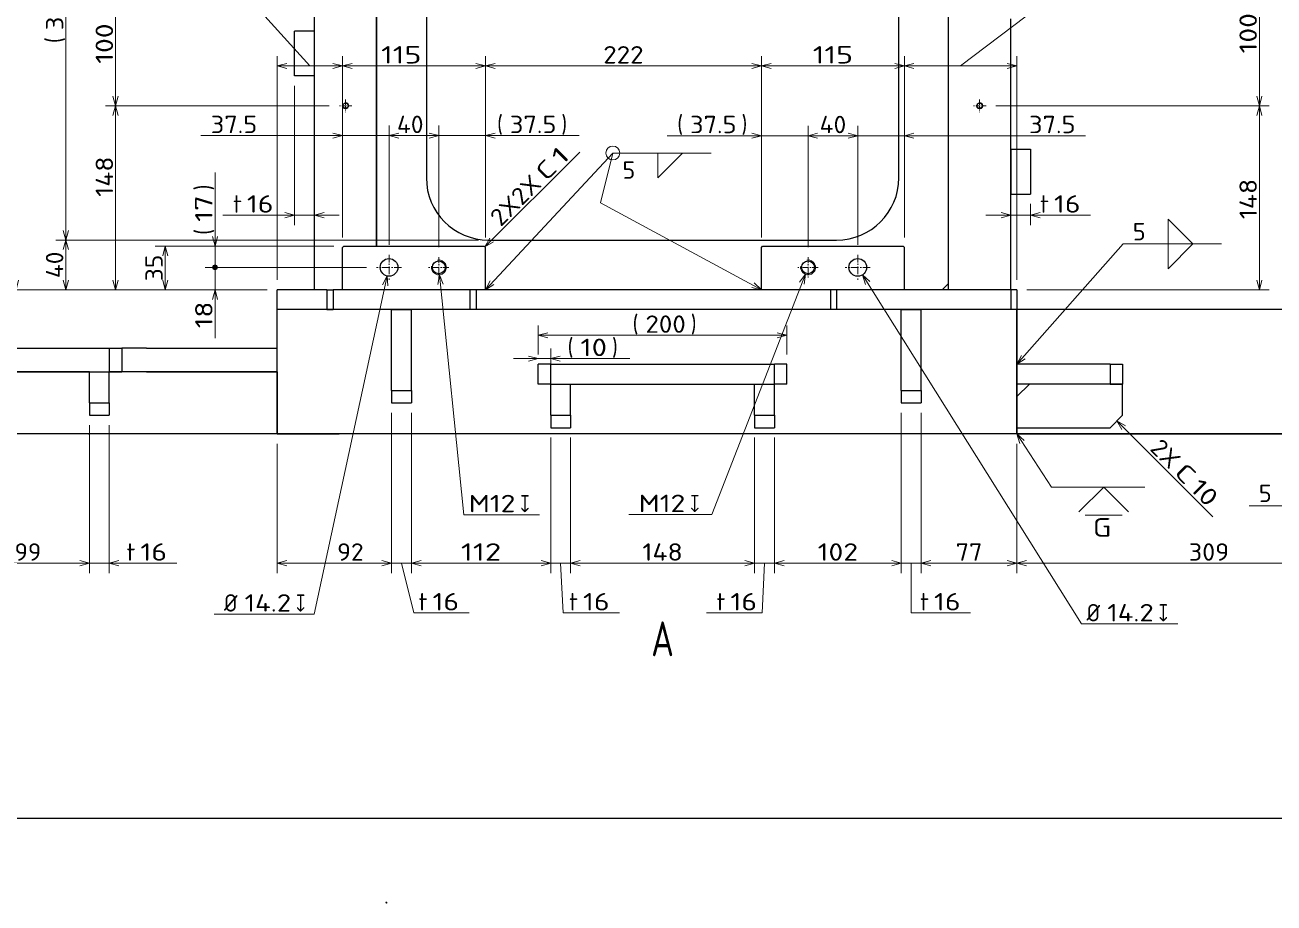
# Model space of a CAD drawing. Extents: x 0 to 1248, y -10 to 833.
# Drawn here: x 647.3 to 898.5, y 7.9 to 184.5 of the extents above; entities that cross this region are included whole.
import ezdxf
from ezdxf.enums import TextEntityAlignment as Align

# ---------------------------------------------------------------- set-up
doc = ezdxf.new("R2010")
doc.units = 0
doc.linetypes.add('DASHDOT', pattern=[18.5, 12, -3, 0.5, -3])
doc.layers.get('0').update_dxf_attribs({"lineweight": 13})
doc.styles.add('GDT', font='gdt.shx')
doc.styles.get("Standard").update_dxf_attribs({"font": 'isocp.shx'})
doc.dimstyles.get("Standard").update_dxf_attribs({"dimtxt": 2.5, "dimasz": 2.5, "dimexe": 1.25, "dimexo": 0.625, "dimtad": 1, "dimcen": 2.5, "dimadec": 0, "dimazin": 0, "dimtfac": 1, "dimtmove": 0, "dimatfit": 0, "dimfxl": 1, "dimarcsym": 0})

# ---------------------------------------------------------------- blocks, each defined once
blk = doc.blocks.new('*D1')
at = {"color": 214, "lineweight": 13}
for p, q in [((730.690604, 134.25609), (735.564853, 86.001013)), ((735.564853, 86.001013), (750.779016, 86.001013))]:
    blk.add_line(p, q, dxfattribs=at)
blk.add_lwpolyline([(731.399768, 132.386042), (730.690604, 134.25609), (730.369735, 132.281996)], dxfattribs=at)
at = {"color": 214, "lineweight": 13, "width": 0.921947}
blk.add_text('M12', height=3.5, dxfattribs=at).set_placement((736.564853, 86.501013), (745.937976, 86.501013), align=Align.FIT)
at = {"color": 214, "lineweight": 13, "style": 'GDT', "width": 0.526012}
blk.add_text('x', height=3.5, dxfattribs=at).set_placement((746.937974, 86.501013), (748.779016, 86.501013), align=Align.FIT)
blk = doc.blocks.new('*D3')
at = {"color": 214, "lineweight": 13}
for p, q in [((804.246186, 134.350489), (785.455378, 86.031266)), ((785.455378, 86.031266), (768.732122, 86.031266))]:
    blk.add_line(p, q, dxfattribs=at)
blk.add_lwpolyline([(804.028434, 132.362379), (804.246186, 134.350489), (803.063552, 132.737608)], dxfattribs=at)
at = {"color": 214, "lineweight": 13, "width": 0.921946}
blk.add_text('M12', height=3.5, dxfattribs=at).set_placement((770.732122, 86.531267), (780.105243, 86.531267), align=Align.FIT)
at = {"color": 214, "lineweight": 13, "style": 'GDT', "width": 0.526012}
blk.add_text('x', height=3.5, dxfattribs=at).set_placement((781.105243, 86.531267), (782.946284, 86.531267), align=Align.FIT)
blk = doc.blocks.new('*D4')
at = {"color": 7, "lineweight": 13}
for p, q in [((815.733672, 134.245222), (859.809478, 64.043192)), ((859.809478, 64.043192), (879.143874, 64.043192))]:
    blk.add_line(p, q, dxfattribs=at)
blk.add_lwpolyline([(817.19929, 132.884352), (815.733672, 134.245222), (816.322501, 132.333864)], dxfattribs=at)
blk.add_text('%%c', height=3.5, dxfattribs=at).set_placement((860.809478, 64.543192))
at = {"color": 7, "lineweight": 13, "width": 0.836938}
blk.add_text('14.2', height=3.5, dxfattribs=at).set_placement((864.957023, 64.543192), (874.302833, 64.543192), align=Align.FIT)
at = {"color": 7, "lineweight": 13, "style": 'GDT', "width": 0.52601}
blk.add_text('x', height=3.5, dxfattribs=at).set_placement((875.30284, 64.543192), (877.143874, 64.543192), align=Align.FIT)
blk = doc.blocks.new('*D5')
at = {"color": 7, "lineweight": 13}
for p, q in [((720.165385, 134.013445), (705.488296, 66.009606)), ((705.488296, 66.009606), (685.345901, 66.009606))]:
    blk.add_line(p, q, dxfattribs=at)
blk.add_lwpolyline([(720.263808, 132.015867), (720.165385, 134.013445), (719.251834, 132.234282)], dxfattribs=at)
blk.add_text('%%c', height=3.5, dxfattribs=at).set_placement((687.345901, 66.509606))
at = {"color": 7, "lineweight": 13, "width": 0.836938}
blk.add_text('14.2', height=3.5, dxfattribs=at).set_placement((691.493453, 66.509606), (700.839263, 66.509606), align=Align.FIT)
at = {"color": 7, "lineweight": 13, "style": 'GDT', "width": 0.52601}
blk.add_text('x', height=3.5, dxfattribs=at).set_placement((701.839263, 66.509606), (703.680297, 66.509606), align=Align.FIT)
blk = doc.blocks.new('*D11')
at = {"color": 7, "lineweight": 13}
for p, q in [((849.539855, 148.498495), (849.539855, 144.248495)), ((840.539855, 146.248495), (861.593047, 146.248495))]:
    blk.add_line(p, q, dxfattribs=at)
for points in [[(843.608001, 145.730856), (845.539855, 146.248495), (843.608001, 146.766135)], [(851.471709, 146.766135), (849.539855, 146.248495), (851.471709, 145.730856)]]:
    blk.add_lwpolyline(points, dxfattribs=at)
for s, width, p, p2 in [('t', 1.09249, (851.418044, 146.748495), (853.23886, 146.748495)), ('16', 0.868247, (854.23886, 146.748495), (859.593047, 146.748495))]:
    blk.add_text(s, height=3.5, dxfattribs=dict(at, width=width)).set_placement(p, p2, align=Align.FIT)
blk = doc.blocks.new('*D12')
at = {"color": 7, "lineweight": 13}
for p, q in [((701.539855, 172.248495), (701.539855, 144.248495)), ((687.134971, 146.248495), (710.539855, 146.248495))]:
    blk.add_line(p, q, dxfattribs=at)
for points in [[(699.608001, 145.730856), (701.539855, 146.248495), (699.608001, 146.766135)], [(707.471709, 146.766135), (705.539855, 146.248495), (707.471709, 145.730856)]]:
    blk.add_lwpolyline(points, dxfattribs=at)
for s, width, p, p2 in [('t', 1.09249, (689.134963, 146.748495), (690.955779, 146.748495)), ('16', 0.868247, (691.955779, 146.748495), (697.309966, 146.748495))]:
    blk.add_text(s, height=3.5, dxfattribs=dict(at, width=width)).set_placement(p, p2, align=Align.FIT)
blk = doc.blocks.new('*D16')
at = {"color": 7, "lineweight": 13}
for p, q in [((750.539855, 118.248495), (750.539855, 124.081825)), ((800.539855, 118.248495), (800.539855, 124.081825)), ((750.539855, 122.081825), (800.539855, 122.081825))]:
    blk.add_line(p, q, dxfattribs=at)
for points in [[(752.471707, 122.599463), (750.539855, 122.081825), (752.471707, 121.564186)], [(798.608003, 121.564186), (800.539855, 122.081825), (798.608003, 122.599463)]]:
    blk.add_lwpolyline(points, dxfattribs=at)
for s, p in [('(', (769.509179, 122.581825)), (')', (781.205999, 122.581825))]:
    blk.add_text(s, height=3.5, dxfattribs=at).set_placement(p)
at = {"color": 7, "lineweight": 13, "width": 0.854609}
blk.add_text('200', height=3.5, dxfattribs=at).set_placement((772.087214, 122.581825), (780.205999, 122.581825), align=Align.FIT)
blk = doc.blocks.new('*D17')
at = {"color": 7, "lineweight": 13}
for p, q in [((753.039855, 114.248495), (753.039855, 119.395874)), ((745.539855, 117.395874), (768.948061, 117.395874))]:
    blk.add_line(p, q, dxfattribs=at)
for points in [[(748.608003, 116.878235), (750.539855, 117.395874), (748.608003, 117.913512)], [(754.971707, 117.913512), (753.039855, 117.395874), (754.971707, 116.878235)]]:
    blk.add_lwpolyline(points, dxfattribs=at)
for s, p in [('(', (756.437802, 117.895874)), (')', (765.370027, 117.895874))]:
    blk.add_text(s, height=3.5, dxfattribs=at).set_placement(p)
at = {"color": 7, "lineweight": 13, "width": 0.868247}
blk.add_text('10', height=3.5, dxfattribs=at).set_placement((759.015836, 117.895874), (764.370027, 117.895874), align=Align.FIT)
blk = doc.blocks.new('*D18')
at = {"color": 7, "lineweight": 13}
for p, q in [((716.014853, 135.748495), (683.539855, 135.748495)), ((685.539855, 121.510864), (685.539855, 135.248495)), ((696.039855, 131.248495), (683.539855, 131.248495))]:
    blk.add_line(p, q, dxfattribs=at)
at = {"color": 7, "lineweight": 13, "const_width": 0.5}
for points in [[(685.789855, 135.748495, 1), (685.289855, 135.748495)], [(685.289855, 135.748495, 1), (685.789855, 135.748495)]]:
    blk.add_lwpolyline(points, format="xyb", dxfattribs=at)
at = {"color": 7, "lineweight": 13}
blk.add_lwpolyline([(686.057494, 129.316645), (685.539855, 131.248495), (685.022216, 129.316645)], dxfattribs=at)
blk.add_circle((685.539855, 135.748495), 0.5, dxfattribs=at)
at = {"color": 7, "lineweight": 13, "width": 0.868247}
blk.add_text('18', height=3.5, rotation=90, dxfattribs=at).set_placement((685.039855, 123.510864), (685.039855, 128.865057), align=Align.FIT)
blk = doc.blocks.new('*D19')
at = {"color": 7, "lineweight": 13}
for p, q in [((685.539855, 136.248495), (685.539855, 154.80572)), ((709.414855, 139.998495), (683.539855, 139.998495)), ((716.014853, 135.748495), (683.539855, 135.748495))]:
    blk.add_line(p, q, dxfattribs=at)
blk.add_lwpolyline([(685.022216, 141.930346), (685.539855, 139.998495), (686.057494, 141.930346)], dxfattribs=at)
at = {"color": 7, "lineweight": 13, "const_width": 0.5}
for points in [[(685.789855, 135.748495, 1), (685.289855, 135.748495)], [(685.289855, 135.748495, 1), (685.789855, 135.748495)]]:
    blk.add_lwpolyline(points, format="xyb", dxfattribs=at)
at = {"color": 7, "lineweight": 13}
blk.add_circle((685.539855, 135.748495), 0.5, dxfattribs=at)
for s, p in [(')', (685.039855, 151.227686)), ('(', (685.039855, 142.295462))]:
    blk.add_text(s, height=3.5, rotation=90.000003, dxfattribs=at).set_placement(p)
at = {"color": 7, "lineweight": 13, "width": 0.868247}
blk.add_text('17', height=3.5, rotation=90, dxfattribs=at).set_placement((685.039855, 144.873495), (685.039855, 150.227682), align=Align.FIT)
blk = doc.blocks.new('*D20')
at = {"color": 7, "lineweight": 13}
for p, q in [((709.414855, 139.998495), (673.539855, 139.998495)), ((675.539855, 131.248495), (675.539855, 139.998495)), ((696.039855, 131.248495), (673.539855, 131.248495))]:
    blk.add_line(p, q, dxfattribs=at)
for points in [[(676.057494, 138.066645), (675.539855, 139.998495), (675.022216, 138.066645)], [(675.022216, 133.180346), (675.539855, 131.248495), (676.057494, 133.180346)]]:
    blk.add_lwpolyline(points, dxfattribs=at)
at = {"color": 7, "lineweight": 13, "width": 0.868247}
blk.add_text('35', height=3.5, rotation=90, dxfattribs=at).set_placement((675.039855, 132.946402), (675.039855, 138.300589), align=Align.FIT)
blk = doc.blocks.new('*D21')
at = {"color": 7, "lineweight": 13}
for p, q in [((835.477355, 176.248495), (848.664855, 186.248495)), ((848.664855, 186.248495), (861.010665, 186.248495)), ((824.164855, 141.748495), (824.164855, 178.248495)), ((824.164855, 176.248495), (846.789855, 176.248495)), ((846.789855, 133.248495), (846.789855, 178.248495))]:
    blk.add_line(p, q, dxfattribs=at)
for points in [[(826.096705, 176.766135), (824.164855, 176.248495), (826.096705, 175.730856)], [(844.858001, 175.730856), (846.789855, 176.248495), (844.858001, 176.766135)]]:
    blk.add_lwpolyline(points, dxfattribs=at)
at = {"color": 7, "lineweight": 13, "width": 0.836938}
blk.add_text('90.5', height=3.5, dxfattribs=at).set_placement((849.664855, 186.748495), (859.010665, 186.748495), align=Align.FIT)
blk = doc.blocks.new('*D22')
at = {"color": 7, "lineweight": 13}
for p, q in [((795.414855, 141.748495), (795.414855, 178.248495)), ((795.414855, 176.248495), (824.164855, 176.248495)), ((824.164855, 141.748495), (824.164855, 178.248495))]:
    blk.add_line(p, q, dxfattribs=at)
for points in [[(797.346707, 176.766135), (795.414855, 176.248495), (797.346707, 175.730856)], [(822.233005, 175.730856), (824.164855, 176.248495), (822.233005, 176.766135)]]:
    blk.add_lwpolyline(points, dxfattribs=at)
at = {"color": 7, "lineweight": 13, "width": 0.854609}
blk.add_text('115', height=3.5, dxfattribs=at).set_placement((805.730462, 176.748495), (813.84925, 176.748495), align=Align.FIT)
blk = doc.blocks.new('*D23')
at = {"color": 7, "lineweight": 13}
for p, q in [((739.914855, 141.748495), (739.914855, 178.248495)), ((739.914855, 176.248495), (795.414855, 176.248495)), ((795.414855, 141.748495), (795.414855, 178.248495))]:
    blk.add_line(p, q, dxfattribs=at)
for points in [[(741.846705, 176.766135), (739.914855, 176.248495), (741.846705, 175.730856)], [(793.483003, 175.730856), (795.414855, 176.248495), (793.483003, 176.766135)]]:
    blk.add_lwpolyline(points, dxfattribs=at)
at = {"color": 7, "lineweight": 13, "width": 0.854609}
blk.add_text('222', height=3.5, dxfattribs=at).set_placement((763.605462, 176.748495), (771.724248, 176.748495), align=Align.FIT)
blk = doc.blocks.new('*D24')
at = {"color": 7, "lineweight": 13}
for p, q in [((711.164855, 141.748495), (711.164855, 178.248495)), ((711.164855, 176.248495), (739.914855, 176.248495)), ((739.914855, 141.748495), (739.914855, 178.248495))]:
    blk.add_line(p, q, dxfattribs=at)
for points in [[(713.096705, 176.766135), (711.164855, 176.248495), (713.096705, 175.730856)], [(737.983005, 175.730856), (739.914855, 176.248495), (737.983005, 176.766135)]]:
    blk.add_lwpolyline(points, dxfattribs=at)
at = {"color": 7, "lineweight": 13, "width": 0.854609}
blk.add_text('115', height=3.5, dxfattribs=at).set_placement((718.932731, 176.748495), (727.05152, 176.748495), align=Align.FIT)
blk = doc.blocks.new('*D25')
at = {"color": 7, "lineweight": 13}
for p, q in [((695.539855, 186.248495), (678.290328, 186.248495)), ((704.602355, 176.248495), (695.539855, 186.248495)), ((698.039855, 133.248495), (698.039855, 178.248495)), ((698.039855, 176.248495), (711.164855, 176.248495)), ((711.164855, 141.748495), (711.164855, 178.248495))]:
    blk.add_line(p, q, dxfattribs=at)
for points in [[(699.971709, 176.766135), (698.039855, 176.248495), (699.971709, 175.730856)], [(709.233001, 175.730856), (711.164855, 176.248495), (709.233001, 176.766135)]]:
    blk.add_lwpolyline(points, dxfattribs=at)
for s, p in [('(', (680.290328, 186.748495)), (')', (693.214171, 186.748495))]:
    blk.add_text(s, height=3.5, dxfattribs=at).set_placement(p)
at = {"color": 7, "lineweight": 13, "width": 0.836938}
blk.add_text('52.5', height=3.5, dxfattribs=at).set_placement((682.868361, 186.748495), (692.214171, 186.748495), align=Align.FIT)
blk = doc.blocks.new('*D26')
at = {"color": 7, "lineweight": 13}
for p, q in [((814.789855, 140.273497), (814.789855, 164.229567)), ((824.164855, 141.748495), (824.164855, 164.229567)), ((809.789855, 162.229567), (860.577918, 162.229567))]:
    blk.add_line(p, q, dxfattribs=at)
for points in [[(812.858005, 161.711928), (814.789855, 162.229567), (812.858005, 162.747206)], [(826.096705, 162.747206), (824.164855, 162.229567), (826.096705, 161.711928)]]:
    blk.add_lwpolyline(points, dxfattribs=at)
at = {"color": 7, "lineweight": 13, "width": 0.836938}
blk.add_text('37.5', height=3.5, dxfattribs=at).set_placement((849.232108, 162.729567), (858.577918, 162.729567), align=Align.FIT)
blk = doc.blocks.new('*D27')
at = {"color": 7, "lineweight": 13}
for p, q in [((804.789855, 139.785994), (804.789855, 164.229567)), ((814.789855, 140.273497), (814.789855, 164.229567)), ((804.789855, 162.229567), (814.789855, 162.229567))]:
    blk.add_line(p, q, dxfattribs=at)
for points in [[(806.721707, 162.747206), (804.789855, 162.229567), (806.721707, 161.711928)], [(812.858005, 161.711928), (814.789855, 162.229567), (812.858005, 162.747206)]]:
    blk.add_lwpolyline(points, dxfattribs=at)
at = {"color": 7, "lineweight": 13, "width": 0.868247}
blk.add_text('40', height=3.5, dxfattribs=at).set_placement((807.11276, 162.729567), (812.466949, 162.729567), align=Align.FIT)
blk = doc.blocks.new('*D28')
at = {"color": 7, "lineweight": 13}
for p, q in [((795.414855, 141.748495), (795.414855, 164.229567)), ((804.789855, 139.785994), (804.789855, 164.229567)), ((776.491012, 162.229567), (809.789855, 162.229567))]:
    blk.add_line(p, q, dxfattribs=at)
for points in [[(793.483003, 161.711928), (795.414855, 162.229567), (793.483003, 162.747206)], [(806.721707, 162.747206), (804.789855, 162.229567), (806.721707, 161.711928)]]:
    blk.add_lwpolyline(points, dxfattribs=at)
for s, p in [('(', (778.491012, 162.729567)), (')', (791.414856, 162.729567))]:
    blk.add_text(s, height=3.5, dxfattribs=at).set_placement(p)
at = {"color": 7, "lineweight": 13, "width": 0.836938}
blk.add_text('37.5', height=3.5, dxfattribs=at).set_placement((781.069046, 162.729567), (790.414855, 162.729567), align=Align.FIT)
blk = doc.blocks.new('*D29')
at = {"color": 7, "lineweight": 13}
for p, q in [((730.539855, 139.785994), (730.539855, 164.250807)), ((739.914855, 141.748495), (739.914855, 164.250807)), ((725.539855, 162.250807), (758.761069, 162.250807))]:
    blk.add_line(p, q, dxfattribs=at)
for points in [[(728.608005, 161.733168), (730.539855, 162.250807), (728.608005, 162.768446)], [(741.846705, 162.768446), (739.914855, 162.250807), (741.846705, 161.733168)]]:
    blk.add_lwpolyline(points, dxfattribs=at)
for s, p in [('(', (742.259192, 162.750807)), (')', (755.183036, 162.750807))]:
    blk.add_text(s, height=3.5, dxfattribs=at).set_placement(p)
at = {"color": 7, "lineweight": 13, "width": 0.836938}
blk.add_text('37.5', height=3.5, dxfattribs=at).set_placement((744.837226, 162.750807), (754.183036, 162.750807), align=Align.FIT)
blk = doc.blocks.new('*D30')
at = {"color": 7, "lineweight": 13}
for p, q in [((720.539855, 140.273497), (720.539855, 164.250807)), ((730.539855, 139.785994), (730.539855, 164.250807)), ((720.539855, 162.250807), (730.539855, 162.250807))]:
    blk.add_line(p, q, dxfattribs=at)
for points in [[(722.471705, 162.768446), (720.539855, 162.250807), (722.471705, 161.733168)], [(728.608005, 161.733168), (730.539855, 162.250807), (728.608005, 162.768446)]]:
    blk.add_lwpolyline(points, dxfattribs=at)
at = {"color": 7, "lineweight": 13, "width": 0.868247}
blk.add_text('40', height=3.5, dxfattribs=at).set_placement((722.114409, 162.750807), (727.468596, 162.750807), align=Align.FIT)
blk = doc.blocks.new('*D31')
at = {"color": 7, "lineweight": 13}
for p, q in [((711.164855, 141.748495), (711.164855, 164.250807)), ((720.539855, 140.273497), (720.539855, 164.250807)), ((682.69007, 162.250807), (725.539855, 162.250807))]:
    blk.add_line(p, q, dxfattribs=at)
for points in [[(709.233001, 161.733168), (711.164855, 162.250807), (709.233001, 162.768446)], [(722.471705, 162.768446), (720.539855, 162.250807), (722.471705, 161.733168)]]:
    blk.add_lwpolyline(points, dxfattribs=at)
at = {"color": 7, "lineweight": 13, "width": 0.836938}
blk.add_text('37.5', height=3.5, dxfattribs=at).set_placement((684.69007, 162.750807), (694.03588, 162.750807), align=Align.FIT)
blk = doc.blocks.new('*D32')
at = {"color": 7, "lineweight": 13}
for p, q in [((660.289855, 103.998495), (660.289855, 74.248495)), ((635.539855, 100.248495), (635.539855, 74.248495)), ((635.539855, 76.248495), (660.289855, 76.248495))]:
    blk.add_line(p, q, dxfattribs=at)
for points in [[(637.471709, 76.766133), (635.539855, 76.248495), (637.471709, 75.730858)], [(658.358001, 75.730858), (660.289855, 76.248495), (658.358001, 76.766133)]]:
    blk.add_lwpolyline(points, dxfattribs=at)
at = {"color": 7, "lineweight": 13, "width": 0.892365}
blk.add_text('99', height=3.5, dxfattribs=at).set_placement((645.237761, 76.748495), (650.591949, 76.748495), align=Align.FIT)
blk = doc.blocks.new('*D33')
at = {"color": 7, "lineweight": 13}
for p, q in [((660.289855, 103.998495), (660.289855, 74.248495)), ((664.289855, 103.998495), (664.289855, 74.248495)), ((655.289855, 76.248495), (677.894042, 76.248495))]:
    blk.add_line(p, q, dxfattribs=at)
for points in [[(658.358001, 75.730858), (660.289855, 76.248495), (658.358001, 76.766133)], [(666.221709, 76.766133), (664.289855, 76.248495), (666.221709, 75.730858)]]:
    blk.add_lwpolyline(points, dxfattribs=at)
for s, width, p, p2 in [('t', 1.09249, (667.719039, 76.748495), (669.539855, 76.748495)), ('16', 0.868247, (670.539855, 76.748495), (675.894042, 76.748495))]:
    blk.add_text(s, height=3.5, dxfattribs=dict(at, width=width)).set_placement(p, p2, align=Align.FIT)
blk = doc.blocks.new('*D43')
at = {"color": 7, "lineweight": 13}
for p, q in [((738.539855, 141.248495), (653.539855, 141.248495)), ((655.539855, 131.248495), (655.539855, 141.248495)), ((696.039855, 131.248495), (653.539855, 131.248495))]:
    blk.add_line(p, q, dxfattribs=at)
for points in [[(656.057494, 139.316645), (655.539855, 141.248495), (655.022216, 139.316645)], [(655.022216, 133.180346), (655.539855, 131.248495), (656.057494, 133.180346)]]:
    blk.add_lwpolyline(points, dxfattribs=at)
at = {"color": 7, "lineweight": 13, "width": 0.868247}
blk.add_text('40', height=3.5, rotation=90, dxfattribs=at).set_placement((655.039855, 133.571402), (655.039855, 138.925589), align=Align.FIT)
blk = doc.blocks.new('*D44')
at = {"color": 7, "lineweight": 13}
for p, q in [((738.539855, 233.748495), (653.539855, 233.748495)), ((655.539855, 141.248495), (655.539855, 233.748495)), ((738.539855, 141.248495), (653.539855, 141.248495))]:
    blk.add_line(p, q, dxfattribs=at)
for points in [[(656.057494, 231.816641), (655.539855, 233.748495), (655.022216, 231.816641)], [(655.022216, 143.180346), (655.539855, 141.248495), (656.057494, 143.180346)]]:
    blk.add_lwpolyline(points, dxfattribs=at)
for s, p in [(')', (655.039855, 192.55789)), ('(', (655.039855, 180.861067))]:
    blk.add_text(s, height=3.5, rotation=90.000003, dxfattribs=at).set_placement(p)
at = {"color": 7, "lineweight": 13, "width": 0.854609}
blk.add_text('370', height=3.5, rotation=90, dxfattribs=at).set_placement((655.039855, 183.439101), (655.039855, 191.55789), align=Align.FIT)
blk = doc.blocks.new('*D46')
at = {"color": 7, "lineweight": 13}
for p, q in [((699.789855, 243.748495), (643.539855, 243.748495)), ((645.539855, 131.248495), (645.539855, 243.748495)), ((696.039855, 131.248495), (643.539855, 131.248495))]:
    blk.add_line(p, q, dxfattribs=at)
for points in [[(646.057494, 241.816641), (645.539855, 243.748495), (645.022216, 241.816641)], [(645.022216, 133.180346), (645.539855, 131.248495), (646.057494, 133.180346)]]:
    blk.add_lwpolyline(points, dxfattribs=at)
for s, p in [(')', (645.039855, 192.55789)), ('(', (645.039855, 180.861067))]:
    blk.add_text(s, height=3.5, rotation=90.000003, dxfattribs=at).set_placement(p)
at = {"color": 7, "lineweight": 13, "width": 0.854609}
blk.add_text('450', height=3.5, rotation=90, dxfattribs=at).set_placement((645.039855, 183.439101), (645.039855, 191.55789), align=Align.FIT)
blk = doc.blocks.new('*D47')
at = {"color": 7, "lineweight": 13}
for p, q in [((721.039855, 106.498495), (721.039855, 74.248495)), ((698.039855, 100.248495), (698.039855, 74.248495)), ((698.039855, 76.248495), (721.039855, 76.248495))]:
    blk.add_line(p, q, dxfattribs=at)
for points in [[(699.971709, 76.766133), (698.039855, 76.248495), (699.971709, 75.730858)], [(719.108005, 75.730858), (721.039855, 76.248495), (719.108005, 76.766133)]]:
    blk.add_lwpolyline(points, dxfattribs=at)
at = {"color": 7, "lineweight": 13, "width": 0.868247}
blk.add_text('92', height=3.5, dxfattribs=at).set_placement((710.08615, 76.748495), (715.440337, 76.748495), align=Align.FIT)
blk = doc.blocks.new('*D48')
at = {"color": 7, "lineweight": 13}
for p, q in [((721.039855, 106.498495), (721.039855, 74.248495)), ((725.039855, 106.498495), (725.039855, 74.248495)), ((716.039855, 76.248495), (730.039855, 76.248495)), ((723.039855, 76.248495), (725.539855, 66.248495)), ((725.539855, 66.248495), (736.629642, 66.248495))]:
    blk.add_line(p, q, dxfattribs=at)
for points in [[(719.108005, 75.730858), (721.039855, 76.248495), (719.108005, 76.766133)], [(726.971705, 76.766133), (725.039855, 76.248495), (726.971705, 75.730858)]]:
    blk.add_lwpolyline(points, dxfattribs=at)
for s, width, p, p2 in [('t', 1.092485, (726.454642, 66.748495), (728.275451, 66.748495)), ('16', 0.868247, (729.275451, 66.748495), (734.629638, 66.748495))]:
    blk.add_text(s, height=3.5, dxfattribs=dict(at, width=width)).set_placement(p, p2, align=Align.FIT)
blk = doc.blocks.new('*D49')
at = {"color": 7, "lineweight": 13}
for p, q in [((725.039855, 106.498495), (725.039855, 74.248495)), ((753.039855, 101.498495), (753.039855, 74.248495)), ((725.039855, 76.248495), (753.039855, 76.248495))]:
    blk.add_line(p, q, dxfattribs=at)
for points in [[(726.971705, 76.766133), (725.039855, 76.248495), (726.971705, 75.730858)], [(751.108003, 75.730858), (753.039855, 76.248495), (751.108003, 76.766133)]]:
    blk.add_lwpolyline(points, dxfattribs=at)
at = {"color": 7, "lineweight": 13, "width": 0.854609}
blk.add_text('112', height=3.5, dxfattribs=at).set_placement((734.98046, 76.748495), (743.09925, 76.748495), align=Align.FIT)
blk = doc.blocks.new('*D50')
at = {"color": 7, "lineweight": 13}
for p, q in [((753.039855, 101.498495), (753.039855, 74.248495)), ((757.039855, 101.498495), (757.039855, 74.248495)), ((748.039855, 76.248495), (762.039855, 76.248495)), ((755.039855, 76.248495), (755.539855, 66.248495)), ((755.539855, 66.248495), (766.892703, 66.248495))]:
    blk.add_line(p, q, dxfattribs=at)
for points in [[(751.108003, 75.730858), (753.039855, 76.248495), (751.108003, 76.766133)], [(758.971707, 76.766133), (757.039855, 76.248495), (758.971707, 75.730858)]]:
    blk.add_lwpolyline(points, dxfattribs=at)
for s, width, p, p2 in [('t', 1.092485, (756.717704, 66.748495), (758.538512, 66.748495)), ('16', 0.868247, (759.538512, 66.748495), (764.892703, 66.748495))]:
    blk.add_text(s, height=3.5, dxfattribs=dict(at, width=width)).set_placement(p, p2, align=Align.FIT)
blk = doc.blocks.new('*D51')
at = {"color": 7, "lineweight": 13}
for p, q in [((757.039855, 101.498495), (757.039855, 74.248495)), ((794.039855, 101.498495), (794.039855, 74.248495)), ((757.039855, 76.248495), (794.039855, 76.248495))]:
    blk.add_line(p, q, dxfattribs=at)
for points in [[(758.971707, 76.766133), (757.039855, 76.248495), (758.971707, 75.730858)], [(792.108003, 75.730858), (794.039855, 76.248495), (792.108003, 76.766133)]]:
    blk.add_lwpolyline(points, dxfattribs=at)
at = {"color": 7, "lineweight": 13, "width": 0.854609}
blk.add_text('148', height=3.5, dxfattribs=at).set_placement((771.480462, 76.748495), (779.599248, 76.748495), align=Align.FIT)
blk = doc.blocks.new('*D52')
at = {"color": 7, "lineweight": 13}
for p, q in [((794.039855, 101.498495), (794.039855, 74.248495)), ((798.039855, 101.498495), (798.039855, 74.248495)), ((789.039855, 76.248495), (803.039855, 76.248495)), ((796.039855, 76.248495), (795.539855, 66.248495)), ((795.539855, 66.248495), (784.364855, 66.248495))]:
    blk.add_line(p, q, dxfattribs=at)
for points in [[(792.108003, 75.730858), (794.039855, 76.248495), (792.108003, 76.766133)], [(799.971707, 76.766133), (798.039855, 76.248495), (799.971707, 75.730858)]]:
    blk.add_lwpolyline(points, dxfattribs=at)
for s, width, p, p2 in [('t', 1.092485, (786.364856, 66.748495), (788.185664, 66.748495)), ('16', 0.868247, (789.185664, 66.748495), (794.539855, 66.748495))]:
    blk.add_text(s, height=3.5, dxfattribs=dict(at, width=width)).set_placement(p, p2, align=Align.FIT)
blk = doc.blocks.new('*D53')
at = {"color": 7, "lineweight": 13}
for p, q in [((823.539855, 106.498495), (823.539855, 74.248495)), ((798.039855, 101.498495), (798.039855, 74.248495)), ((798.039855, 76.248495), (823.539855, 76.248495))]:
    blk.add_line(p, q, dxfattribs=at)
for points in [[(799.971707, 76.766133), (798.039855, 76.248495), (799.971707, 75.730858)], [(821.608005, 75.730858), (823.539855, 76.248495), (821.608005, 76.766133)]]:
    blk.add_lwpolyline(points, dxfattribs=at)
at = {"color": 7, "lineweight": 13, "width": 0.854609}
blk.add_text('102', height=3.5, dxfattribs=at).set_placement((806.730462, 76.748495), (814.84925, 76.748495), align=Align.FIT)
blk = doc.blocks.new('*D54')
at = {"color": 7, "lineweight": 13}
for p, q in [((823.539855, 106.498495), (823.539855, 74.248495)), ((827.539855, 106.498495), (827.539855, 74.248495)), ((818.539855, 76.248495), (832.539855, 76.248495)), ((825.539855, 76.248495), (825.539855, 66.248495)), ((825.539855, 66.248495), (837.471438, 66.248495))]:
    blk.add_line(p, q, dxfattribs=at)
for points in [[(821.608005, 75.730858), (823.539855, 76.248495), (821.608005, 76.766133)], [(829.471705, 76.766133), (827.539855, 76.248495), (829.471705, 75.730858)]]:
    blk.add_lwpolyline(points, dxfattribs=at)
for s, width, p, p2 in [('t', 1.092485, (827.296439, 66.748495), (829.117248, 66.748495)), ('16', 0.868248, (830.117248, 66.748495), (835.471442, 66.748495))]:
    blk.add_text(s, height=3.5, dxfattribs=dict(at, width=width)).set_placement(p, p2, align=Align.FIT)
blk = doc.blocks.new('*D55')
at = {"color": 7, "lineweight": 13}
for p, q in [((827.539855, 106.498495), (827.539855, 74.248495)), ((846.789855, 100.248495), (846.789855, 74.248495)), ((827.539855, 76.248495), (846.789855, 76.248495))]:
    blk.add_line(p, q, dxfattribs=at)
for points in [[(829.471705, 76.766133), (827.539855, 76.248495), (829.471705, 75.730858)], [(844.858001, 75.730858), (846.789855, 76.248495), (844.858001, 76.766133)]]:
    blk.add_lwpolyline(points, dxfattribs=at)
at = {"color": 7, "lineweight": 13, "width": 0.868247}
blk.add_text('77', height=3.5, dxfattribs=at).set_placement((834.487761, 76.748495), (839.841949, 76.748495), align=Align.FIT)
blk = doc.blocks.new('*D58')
at = {"color": 7, "lineweight": 13}
for p, q in [((842.577353, 193.248495), (897.539855, 193.248495)), ((895.539855, 168.248495), (895.539855, 193.248495)), ((842.577353, 168.248495), (897.539855, 168.248495))]:
    blk.add_line(p, q, dxfattribs=at)
for points in [[(896.057494, 191.316641), (895.539855, 193.248495), (895.022216, 191.316641)], [(895.022216, 170.18035), (895.539855, 168.248495), (896.057494, 170.18035)]]:
    blk.add_lwpolyline(points, dxfattribs=at)
at = {"color": 7, "lineweight": 13, "width": 0.854609}
blk.add_text('100', height=3.5, rotation=90, dxfattribs=at).set_placement((895.039855, 178.770643), (895.039855, 186.889433), align=Align.FIT)
blk = doc.blocks.new('*D59')
at = {"color": 7, "lineweight": 13}
for p, q in [((842.577353, 168.248495), (897.539855, 168.248495)), ((895.539855, 131.248495), (895.539855, 168.248495)), ((848.789855, 131.248495), (897.539855, 131.248495))]:
    blk.add_line(p, q, dxfattribs=at)
for points in [[(896.057494, 166.316641), (895.539855, 168.248495), (895.022216, 166.316641)], [(895.022216, 133.180346), (895.539855, 131.248495), (896.057494, 133.180346)]]:
    blk.add_lwpolyline(points, dxfattribs=at)
at = {"color": 7, "lineweight": 13, "width": 0.854609}
blk.add_text('148', height=3.5, rotation=90, dxfattribs=at).set_placement((895.039855, 145.431273), (895.039855, 153.550062), align=Align.FIT)
blk = doc.blocks.new('*D62')
at = {"color": 7, "lineweight": 13}
for p, q in [((708.502357, 193.248495), (663.539855, 193.248495)), ((665.539855, 168.248495), (665.539855, 193.248495)), ((708.502357, 168.248495), (663.539855, 168.248495))]:
    blk.add_line(p, q, dxfattribs=at)
for points in [[(666.057494, 191.316641), (665.539855, 193.248495), (665.022216, 191.316641)], [(665.022216, 170.18035), (665.539855, 168.248495), (666.057494, 170.18035)]]:
    blk.add_lwpolyline(points, dxfattribs=at)
at = {"color": 7, "lineweight": 13, "width": 0.854609}
blk.add_text('100', height=3.5, rotation=90, dxfattribs=at).set_placement((665.039855, 176.689101), (665.039855, 184.80789), align=Align.FIT)
blk = doc.blocks.new('*D63')
at = {"color": 7, "lineweight": 13}
for p, q in [((708.502357, 168.248495), (663.539855, 168.248495)), ((665.539855, 131.248495), (665.539855, 168.248495)), ((696.039855, 131.248495), (663.539855, 131.248495))]:
    blk.add_line(p, q, dxfattribs=at)
for points in [[(666.057494, 166.316641), (665.539855, 168.248495), (665.022216, 166.316641)], [(665.022216, 133.180346), (665.539855, 131.248495), (666.057494, 133.180346)]]:
    blk.add_lwpolyline(points, dxfattribs=at)
at = {"color": 7, "lineweight": 13, "width": 0.854609}
blk.add_text('148', height=3.5, rotation=90, dxfattribs=at).set_placement((665.039855, 149.926222), (665.039855, 158.045012), align=Align.FIT)
blk = doc.blocks.new('*D71')
at = {"color": 7, "lineweight": 13}
for p, q in [((924.039855, 101.498495), (924.039855, 74.248495)), ((846.789855, 100.248495), (846.789855, 74.248495)), ((846.789855, 76.248495), (924.039855, 76.248495))]:
    blk.add_line(p, q, dxfattribs=at)
for points in [[(848.721709, 76.766133), (846.789855, 76.248495), (848.721709, 75.730858)], [(922.108001, 75.730858), (924.039855, 76.248495), (922.108001, 76.766133)]]:
    blk.add_lwpolyline(points, dxfattribs=at)
at = {"color": 7, "lineweight": 13, "width": 0.86987}
blk.add_text('309', height=3.5, dxfattribs=at).set_placement((881.35546, 76.748495), (889.47425, 76.748495), align=Align.FIT)

msp = doc.modelspace()

# ---------------------------------------------------------------- linework, layer by layer
at = {"color": 7, "lineweight": 25}
for p, q in [((705.5399, 131.2485), (705.5399, 243.7485)), ((718.0399, 139.9986), (718.0399, 243.7485)), ((833.0399, 131.2485), (833.0399, 243.7485)), ((718.0399, 242.4985), (718.0399, 139.9986)), ((728.0399, 221.2485), (728.0399, 153.7485)), ((823.0399, 153.7485), (823.0399, 221.2485)), ((845.5399, 131.2485), (845.5399, 185.7485)), ((701.5399, 174.2485), (701.5399, 183.2485)), ((705.5399, 183.2485), (701.5399, 183.2485)), ((705.5399, 174.2485), (701.5399, 174.2485)), ((845.5399, 159.4985), (849.5399, 159.4985)), ((845.5399, 159.4985), (845.5399, 150.4985)), ((849.5399, 159.4985), (849.5399, 150.4985)), ((845.5399, 150.4985), (849.5399, 150.4985)), ((740.5399, 141.2485), (810.5399, 141.2485)), ((711.1649, 139.7485), (711.4149, 139.9985)), ((711.1649, 131.2485), (711.1649, 139.7485)), ((711.4149, 139.9985), (739.6649, 139.9985)), ((739.6649, 139.9985), (739.9149, 139.7485)), ((739.9149, 131.2485), (739.9149, 139.7485)), ((795.4149, 139.7485), (795.6649, 139.9985)), ((795.4149, 131.2485), (795.4149, 139.7485)), ((795.6649, 139.9985), (823.9149, 139.9985)), ((823.9149, 139.9985), (824.1649, 139.7485)), ((824.1649, 131.2485), (824.1649, 139.7485)), ((698.0399, 127.2485), (698.0399, 131.2485)), ((703.0399, 131.2485), (698.0399, 131.2485)), ((708.0399, 131.2485), (703.0399, 131.2485)), ((708.0399, 131.2485), (708.0399, 127.2485)), ((708.0399, 131.2485), (709.2899, 131.2485)), ((709.2899, 131.2485), (709.2899, 127.2485)), ((736.7899, 131.2485), (709.2899, 131.2485)), ((738.0399, 131.2485), (736.7899, 131.2485)), ((736.7899, 131.2485), (736.7899, 127.2485)), ((743.0399, 131.2485), (738.0399, 131.2485)), ((738.0399, 131.2485), (738.0399, 127.2485)), ((804.2899, 131.2485), (743.0399, 131.2485)), ((809.2899, 131.2485), (804.2899, 131.2485)), ((809.2899, 131.2485), (809.2899, 127.2485)), ((810.5399, 131.2485), (809.2899, 131.2485)), ((810.5399, 131.2485), (810.5399, 127.2485)), ((845.5399, 131.2485), (810.5399, 131.2485)), ((831.7899, 131.2485), (833.0399, 132.4985)), ((846.7899, 131.2485), (845.5399, 131.2485)), ((845.5399, 131.2485), (845.5399, 127.2485)), ((846.7899, 131.2485), (846.7899, 127.2485)), ((703.0399, 127.2485), (698.0399, 127.2485)), ((698.0399, 102.2485), (698.0399, 127.2485)), ((698.0399, 102.2485), (698.0399, 127.2485)), ((721.0398, 127.2485), (698.0399, 127.2485)), ((708.0399, 127.2485), (703.0399, 127.2485)), ((708.0399, 127.2485), (709.2899, 127.2485)), ((736.7899, 127.2485), (709.2899, 127.2485)), ((721.0399, 127.2485), (725.0399, 127.2485)), ((721.0399, 110.9985), (721.0399, 127.2485)), ((823.5398, 127.2485), (725.0399, 127.2485)), ((725.0399, 110.9985), (725.0399, 127.2485)), ((738.0399, 127.2485), (736.7899, 127.2485)), ((743.0399, 127.2485), (738.0399, 127.2485)), ((804.2899, 127.2485), (743.0399, 127.2485)), ((809.2899, 127.2485), (804.2899, 127.2485)), ((810.5399, 127.2485), (809.2899, 127.2485)), ((845.5399, 127.2485), (810.5399, 127.2485)), ((823.5399, 127.2485), (827.5399, 127.2485)), ((823.5399, 110.9985), (823.5399, 127.2485)), ((846.7899, 127.2485), (827.5399, 127.2485)), ((827.5399, 110.9985), (827.5399, 127.2485)), ((846.7899, 127.2485), (845.5399, 127.2485)), ((846.7899, 102.2485), (846.7899, 127.2485)), ((846.7899, 102.2485), (846.7899, 127.2485)), ((930.5399, 127.2485), (846.7899, 127.2485)), ((846.7899, 127.2485), (846.7899, 116.2485)), ((638.0399, 119.4985), (664.2899, 119.4985)), ((664.2899, 119.4985), (664.2899, 114.7485)), ((664.2899, 119.4985), (666.7899, 119.4985)), ((671.7899, 119.4985), (666.7899, 119.4985)), ((666.7899, 119.4985), (666.7899, 114.7485)), ((671.7899, 119.4985), (698.0399, 119.4985)), ((698.0399, 114.7485), (698.0399, 119.4985)), ((750.5399, 112.2485), (750.5399, 116.2485)), ((753.0399, 116.2485), (750.5399, 116.2485)), ((753.0399, 112.2485), (753.0399, 116.2485)), ((753.0399, 116.2485), (798.0399, 116.2485)), ((800.5399, 116.2485), (798.0399, 116.2485)), ((798.0399, 112.2485), (798.0399, 116.2485)), ((800.5399, 112.2485), (800.5399, 116.2485)), ((865.5399, 116.2485), (846.7899, 116.2485)), ((846.7899, 116.2485), (846.7899, 112.2485)), ((865.5399, 116.2485), (865.5399, 112.2485)), ((865.5399, 116.2485), (868.0399, 116.2485)), ((868.0399, 116.2485), (868.0399, 112.2485)), ((660.2898, 114.7485), (635.5399, 114.7485)), ((638.0399, 114.7485), (664.2899, 114.7485)), ((660.2899, 108.4985), (660.2899, 114.7485)), ((660.2899, 114.7485), (664.2899, 114.7485)), ((664.2899, 114.7485), (666.7899, 114.7485)), ((664.2899, 108.4985), (664.2899, 114.7485)), ((698.0399, 114.7485), (664.2899, 114.7485)), ((671.7899, 114.7485), (666.7899, 114.7485)), ((671.7899, 114.7485), (698.0399, 114.7485)), ((698.0399, 114.7485), (698.0399, 102.2485)), ((698.0399, 114.7485), (698.0399, 102.2485)), ((721.0399, 110.9985), (725.0399, 110.9985)), ((721.0399, 110.9985), (721.0399, 108.4985)), ((725.0399, 110.9985), (725.0399, 108.4985)), ((753.0399, 112.2485), (750.5399, 112.2485)), ((753.0399, 105.9985), (753.0399, 112.2485)), ((753.0399, 112.2485), (757.0399, 112.2485)), ((753.0399, 112.2485), (798.0399, 112.2485)), ((757.0399, 105.9985), (757.0399, 112.2485)), ((794.0399, 105.9985), (794.0399, 112.2485)), ((794.0399, 112.2485), (798.0399, 112.2485)), ((798.0399, 105.9985), (798.0399, 112.2485)), ((800.5399, 112.2485), (798.0399, 112.2485)), ((823.5399, 110.9985), (827.5399, 110.9985)), ((823.5399, 110.9985), (823.5399, 108.4985)), ((827.5399, 110.9985), (827.5399, 108.4985)), ((846.7899, 112.2485), (846.7899, 109.7485)), ((865.5399, 112.2485), (846.7899, 112.2485)), ((849.2899, 112.2485), (846.7899, 109.7485)), ((868.0399, 112.2485), (849.2899, 112.2485)), ((865.5399, 112.2485), (868.0399, 112.2485)), ((868.0399, 105.9985), (868.0399, 112.2485)), ((660.2899, 108.4985), (664.2899, 108.4985)), ((660.2899, 108.4985), (660.2899, 105.9985)), ((664.2899, 108.4985), (664.2899, 105.9985)), ((721.0399, 108.4985), (725.0399, 108.4985)), ((823.5399, 108.4985), (827.5399, 108.4985)), ((846.7899, 109.7485), (846.7899, 103.4985)), ((660.2899, 105.9985), (664.2899, 105.9985)), ((753.0399, 105.9985), (757.0399, 105.9985)), ((753.0399, 105.9985), (753.0399, 103.4985)), ((757.0399, 105.9985), (757.0399, 103.4985)), ((794.0399, 105.9985), (798.0399, 105.9985)), ((794.0399, 105.9985), (794.0399, 103.4985)), ((798.0399, 105.9985), (798.0399, 103.4985)), ((868.0399, 105.9985), (865.5399, 103.4985)), ((753.0399, 103.4985), (757.0399, 103.4985)), ((794.0399, 103.4985), (798.0399, 103.4985)), ((846.7899, 103.4985), (846.7899, 102.2485)), ((846.7899, 103.4985), (865.5399, 103.4985)), ((698.0399, 102.2485), (635.5399, 102.2485)), ((660.0619, 102.2486), (660.0733, 102.2485)), ((660.0674, 102.2485), (660.0733, 102.2485)), ((660.0674, 102.2485), (660.0733, 102.2485)), ((673.5178, 102.2486), (673.5064, 102.2485)), ((673.5123, 102.2485), (673.5064, 102.2485)), ((673.5123, 102.2485), (673.5064, 102.2485)), ((697.5604, 102.2486), (697.5733, 102.2485)), ((698.0399, 102.2485), (697.5733, 102.2485)), ((698.0399, 102.2485), (710.5399, 102.2485)), ((846.7899, 102.2485), (698.0399, 102.2485)), ((781.7899, 102.2485), (770.5399, 102.2485)), ((783.0399, 102.2485), (781.7899, 102.2485)), ((846.7899, 102.2485), (834.2899, 102.2485)), ((930.5399, 102.2485), (846.7899, 102.2485)), ((846.7899, 102.2485), (930.5399, 102.2485)), ((40, 25), (1164, 25))]:
    msp.add_line(p, q, dxfattribs=at)
at = {"color": 7, "linetype": 'DASHDOT', "lineweight": 13, "ltscale": 0.064375}
for p, q in [((711.7899, 169.536), (711.7899, 166.961)), ((839.2899, 169.536), (839.2899, 166.961)), ((713.0774, 168.2485), (710.5024, 168.2485)), ((840.5774, 168.2485), (838.0024, 168.2485))]:
    msp.add_line(p, q, dxfattribs=at)
at = {"color": 7, "lineweight": 13}
for p, q in [((739.7944, 139.869), (758.8715, 158.9461)), ((739.9208, 131.2485), (765.5399, 158.7485)), ((765.5399, 158.7485), (785.3331, 158.7485)), ((846.7899, 116.2485), (868.1669, 140.4542)), ((868.1669, 140.4542), (887.9601, 140.4542)), ((866.907, 104.8656), (886.208, 85.5646)), ((846.7899, 102.2485), (853.7504, 91.5275)), ((853.7504, 91.5275), (872.5321, 91.5275)), ((893.5099, 87.8152), (913.3031, 87.8152))]:
    msp.add_line(p, q, dxfattribs=at)
at = {"color": 7, "linetype": 'DASHDOT', "lineweight": 13, "ltscale": 0.12625}
for p, q in [((720.5399, 138.2735), (720.5399, 133.2235)), ((814.7899, 138.2735), (814.7899, 133.2235)), ((723.0649, 135.7485), (718.0149, 135.7485)), ((817.3149, 135.7485), (812.2649, 135.7485))]:
    msp.add_line(p, q, dxfattribs=at)
at = {"color": 7, "linetype": 'DASHDOT', "lineweight": 13, "ltscale": 0.101875}
for p, q in [((732.5774, 135.7485), (728.5024, 135.7485)), ((730.5399, 137.786), (730.5399, 133.711)), ((806.8274, 135.7485), (802.7524, 135.7485)), ((804.7899, 137.786), (804.7899, 133.711))]:
    msp.add_line(p, q, dxfattribs=at)
at = {"color": 7, "lineweight": 13}
for points in [[(795.4149, 131.2485), (763.0399, 148.7485), (765.5399, 158.7485)], [(740.7944, 141.601), (739.7944, 139.869), (741.5264, 140.869)], [(740.8589, 133.0148), (739.9208, 131.2485), (741.6164, 132.3092)], [(793.4692, 131.7118), (795.4149, 131.2485), (793.9615, 132.6225)], [(847.6807, 118.0392), (846.7899, 116.2485), (848.4566, 117.3539)], [(868.639, 103.8656), (866.907, 104.8656), (867.907, 103.1336)], [(848.276, 100.9101), (846.7899, 102.2485), (847.4077, 100.3463)], [(859.2733, 86.5555), (864.2454, 91.5275), (869.2174, 86.5555)], [(860.5163, 85.934), (864.2454, 85.934), (867.9744, 85.934)]]:
    msp.add_lwpolyline(points, dxfattribs=at)
for points in [[(774.5603, 158.7485), (779.5324, 158.7485), (774.5603, 153.7765)], [(877.1874, 140.4542), (882.1594, 140.4542), (877.1874, 145.4262)], [(877.1874, 140.4542), (882.1594, 140.4542), (877.1874, 135.4822)]]:
    msp.add_lwpolyline(points, close=True, dxfattribs=at)
at = {"color": 7, "lineweight": 25}
for centre, radius in [((711.7899, 168.2485), 0.5375), ((839.2899, 168.2485), 0.5375), ((720.5399, 135.7485), 1.775), ((730.5399, 135.7485), 1.2875), ((804.7899, 135.7485), 1.2875), ((814.7899, 135.7485), 1.775)]:
    msp.add_circle(centre, radius, dxfattribs=at)
at = {"color": 7, "lineweight": 13}
for centre, radius in [((765.5399, 158.7485), 1.4), ((720, 8), 0.1)]:
    msp.add_circle(centre, radius, dxfattribs=at)
for centre, radius in [((711.7899, 168.2485), 0.625), ((839.2899, 168.2485), 0.625), ((730.5399, 135.7485), 1.5), ((804.7899, 135.7485), 1.5)]:
    msp.add_arc(centre, radius, 169.999993, 100.000014, dxfattribs=at)
at = {"color": 7, "lineweight": 25}
for centre, start, end in [((740.5399, 153.7485), 180, 270), ((810.5399, 153.7485), 270, 0)]:
    msp.add_arc(centre, 12.5, start, end, dxfattribs=at)

# ---------------------------------------------------------------- texts
at = {"color": 7, "lineweight": 13}
for s, rotation, width, p, p2 in [('1', 45.00006, 1.412507, (755.2726, 156.0544), (757.1037, 157.8855)), ('C', 44.999955, 1.146435, (752.1336, 152.9153), (754.5655, 155.3473)), ('2X2X', 45, 0.930032, (742.9869, 143.7686), (751.4265, 152.2082)), ('2X', 314.999979, 0.953546, (873.3573, 99.1224), (877.5152, 94.9645)), ('C', 315.000045, 1.146437, (878.2223, 94.2574), (880.6543, 91.8255)), ('10', 314.999964, 0.868247, (881.3614, 91.1183), (885.1474, 87.3324))]:
    msp.add_text(s, height=3.5, rotation=rotation, dxfattribs=dict(at, width=width)).set_placement(p, p2, align=Align.FIT)
for s, height, width, p, p2 in [('5', 3.5, 0.913975, (767.4649, 153.5693), (770.0545, 153.5693)), ('5', 3.5, 0.913974, (870.0919, 141.1825), (872.6815, 141.1825)), ('5', 3.5, 0.913974, (895.4349, 88.5435), (898.0245, 88.5435)), ('G', 3.729, 1.166667, (862.0701, 81.5834), (865.7991, 81.5834)), ('A', 7, 0.81086, (773.2424, 57.5408), (777.8373, 57.5408))]:
    msp.add_text(s, height=height, dxfattribs=dict(at, width=width)).set_placement(p, p2, align=Align.FIT)

# ---------------------------------------------------------------- dimensions: what is measured, and where the dimension line sits
at = {"lineweight": 0}
for base, p1, p2, angle, text, picture, middle, dimtype in [((645.5399, 131.2485), (701.7899, 243.7485), (698.0399, 131.2485), 270, '(<>)', '*D46', (645.5399, 187.4985), 160), ((655.5399, 141.2485), (740.5399, 233.7485), (740.5399, 141.2485), 270, '(<>)', '*D44', (655.5399, 187.4985), 161), ((701.5399, 146.2485), (705.5399, 143.7485), (701.5399, 174.2485), 180, 't<>', '*D12', (693.2225, 146.2485), 160), ((685.5399, 135.7485), (711.4149, 139.9985), (718.0149, 135.7485), 270, '(<>)', '*D19', (685.5399, 147.5506), 160), ((800.5399, 122.0818), (750.5399, 116.2485), (800.5399, 116.2485), 0, '(<>)', '*D16', (776.1466, 122.0818), 161), ((750.5399, 117.3959), (753.0399, 112.2485), (750.5399, 116.2485), 180, '(<>)', '*D17', (761.6929, 117.3959), 160), ((721.0399, 76.2485), (725.0399, 108.4985), (721.0399, 108.4985), 180, 't<>', '*D48', (730.5421, 76.2485), 161), ((823.5399, 76.2485), (827.5399, 108.4985), (823.5399, 108.4985), 180, 't<>', '*D54', (831.3839, 76.2485), 161), ((660.2899, 76.2485), (664.2899, 105.9985), (660.2899, 105.9985), 180, 't<>', '*D33', (671.8065, 76.2485), 161), ((753.0399, 76.2485), (757.0399, 103.4985), (753.0399, 103.4985), 180, 't<>', '*D50', (760.8052, 76.2485), 161), ((794.0399, 76.2485), (798.0399, 103.4985), (794.0399, 103.4985), 180, 't<>', '*D52', (790.4524, 76.2485), 161)]:
    dim = msp.add_linear_dim(base=base, p1=p1, p2=p2, angle=angle, text=text, dimstyle='STANDARD', override={"dimlfac": 4}, dxfattribs=at)
    dim.commit()
    dim.dimension.update_dxf_attribs({"geometry": picture, "text_midpoint": middle, "dimtype": dimtype})
for base, p1, p2, angle, picture, middle, dimtype in [((665.5399, 193.2485), (710.5024, 168.2485), (710.5024, 193.2485), 90, '*D62', (665.5399, 180.7485), 161), ((895.5399, 193.2485), (840.5774, 168.2485), (840.5774, 193.2485), 90, '*D58', (895.5399, 182.83), 161), ((739.9149, 176.2485), (711.1649, 139.7485), (739.9149, 139.7485), 0, '*D24', (722.9921, 176.2485), 161), ((795.4149, 176.2485), (739.9149, 139.7485), (795.4149, 139.7485), 0, '*D23', (767.6649, 176.2485), 161), ((824.1649, 176.2485), (795.4149, 139.7485), (824.1649, 139.7485), 0, '*D22', (809.7899, 176.2485), 161), ((665.5399, 168.2485), (698.0399, 131.2485), (710.5024, 168.2485), 90, '*D63', (665.5399, 153.9856), 160), ((895.5399, 168.2485), (846.7899, 131.2485), (840.5774, 168.2485), 90, '*D59', (895.5399, 149.4907), 160), ((655.5399, 131.2485), (740.5399, 141.2485), (698.0399, 131.2485), 270, '*D43', (655.5399, 136.2485), 160), ((675.5399, 131.2485), (711.4149, 139.9985), (698.0399, 131.2485), 270, '*D20', (675.5399, 135.6235), 160), ((685.5399, 131.2485), (718.0149, 135.7485), (698.0399, 131.2485), 270, '*D18', (685.5399, 126.188), 160), ((698.0399, 76.2485), (721.0399, 108.4985), (698.0399, 102.2485), 180, '*D47', (712.7632, 76.2485), 160), ((725.0399, 76.2485), (753.0399, 103.4985), (725.0399, 108.4985), 180, '*D49', (739.0399, 76.2485), 160), ((798.0399, 76.2485), (823.5399, 108.4985), (798.0399, 103.4985), 180, '*D53', (810.7899, 76.2485), 160), ((827.5399, 76.2485), (846.7899, 102.2485), (827.5399, 108.4985), 180, '*D55', (837.1649, 76.2485), 160), ((635.5399, 76.2485), (660.2899, 105.9985), (635.5399, 102.2485), 180, '*D32', (647.9149, 76.2485), 160), ((757.0399, 76.2485), (794.0399, 103.4985), (757.0399, 103.4985), 180, '*D51', (775.5399, 76.2485), 161)]:
    dim = msp.add_linear_dim(base=base, p1=p1, p2=p2, angle=angle, dimstyle='STANDARD', override={"dimlfac": 4}, dxfattribs=at)
    dim.commit()
    dim.dimension.update_dxf_attribs({"geometry": picture, "text_midpoint": middle, "dimtype": dimtype})
for base, p1, p2, text, picture, middle in [((711.1649, 176.2485), (698.0399, 131.2485), (711.1649, 139.7485), '(<>)', '*D25', (687.5413, 176.2485)), ((739.9149, 162.2508), (730.5399, 137.786), (739.9149, 139.7485), '(<>)', '*D29', (749.5101, 162.2508)), ((804.7899, 162.2296), (795.4149, 139.7485), (804.7899, 137.786), '(<>)', '*D28', (785.742, 162.2296)), ((849.5399, 146.2485), (845.5399, 143.7485), (849.5399, 150.4985), 't<>', '*D11', (855.5055, 146.2485))]:
    dim = msp.add_linear_dim(base=base, p1=p1, p2=p2, text=text, dimstyle='STANDARD', override={"dimlfac": 4}, dxfattribs=at)
    dim.commit()
    dim.dimension.update_dxf_attribs({"geometry": picture, "text_midpoint": middle, "dimtype": 160})
for base, p1, p2, picture, middle in [((846.7899, 176.2485), (824.1649, 139.7485), (846.7899, 131.2485), '*D21', (854.3378, 176.2485)), ((720.5399, 162.2508), (711.1649, 139.7485), (720.5399, 138.2735), '*D31', (689.363, 162.2508)), ((730.5399, 162.2508), (720.5399, 138.2735), (730.5399, 137.786), '*D30', (724.7915, 162.2508)), ((814.7899, 162.2296), (804.7899, 137.786), (814.7899, 138.2735), '*D27', (809.7899, 162.2296)), ((824.1649, 162.2296), (814.7899, 138.2735), (824.1649, 139.7485), '*D26', (853.905, 162.2296)), ((924.0399, 76.2485), (846.7899, 102.2485), (924.0399, 103.4985), '*D71', (885.4149, 76.2485))]:
    dim = msp.add_linear_dim(base=base, p1=p1, p2=p2, dimstyle='STANDARD', override={"dimlfac": 4}, dxfattribs=at)
    dim.commit()
    dim.dimension.update_dxf_attribs({"geometry": picture, "text_midpoint": middle, "dimtype": 160})
for p1, p2, text, picture, middle in [((720.9143, 137.4835), (720.1654, 134.0134), '<>↧', '*D5', (705.5083, 66.1024)), ((730.3891, 137.2409), (730.6906, 134.2561), 'M12<>↧', '*D1', (735.4117, 87.5177)), ((805.3335, 137.1465), (804.2462, 134.3505), 'M12<>↧', '*D3', (785.0835, 85.0751)), ((813.846, 137.2518), (815.7337, 134.2452), '<>↧', '*D4', (861.3881, 61.5288))]:
    dim = msp.add_diameter_dim_2p(p1=p1, p2=p2, text=text, dimstyle='STANDARD', override={"dimlfac": 4}, dxfattribs=at)
    dim.commit()
    dim.dimension.update_dxf_attribs({"geometry": picture, "text_midpoint": middle, "dimtype": 163})

doc.saveas('drawing.dxf')
